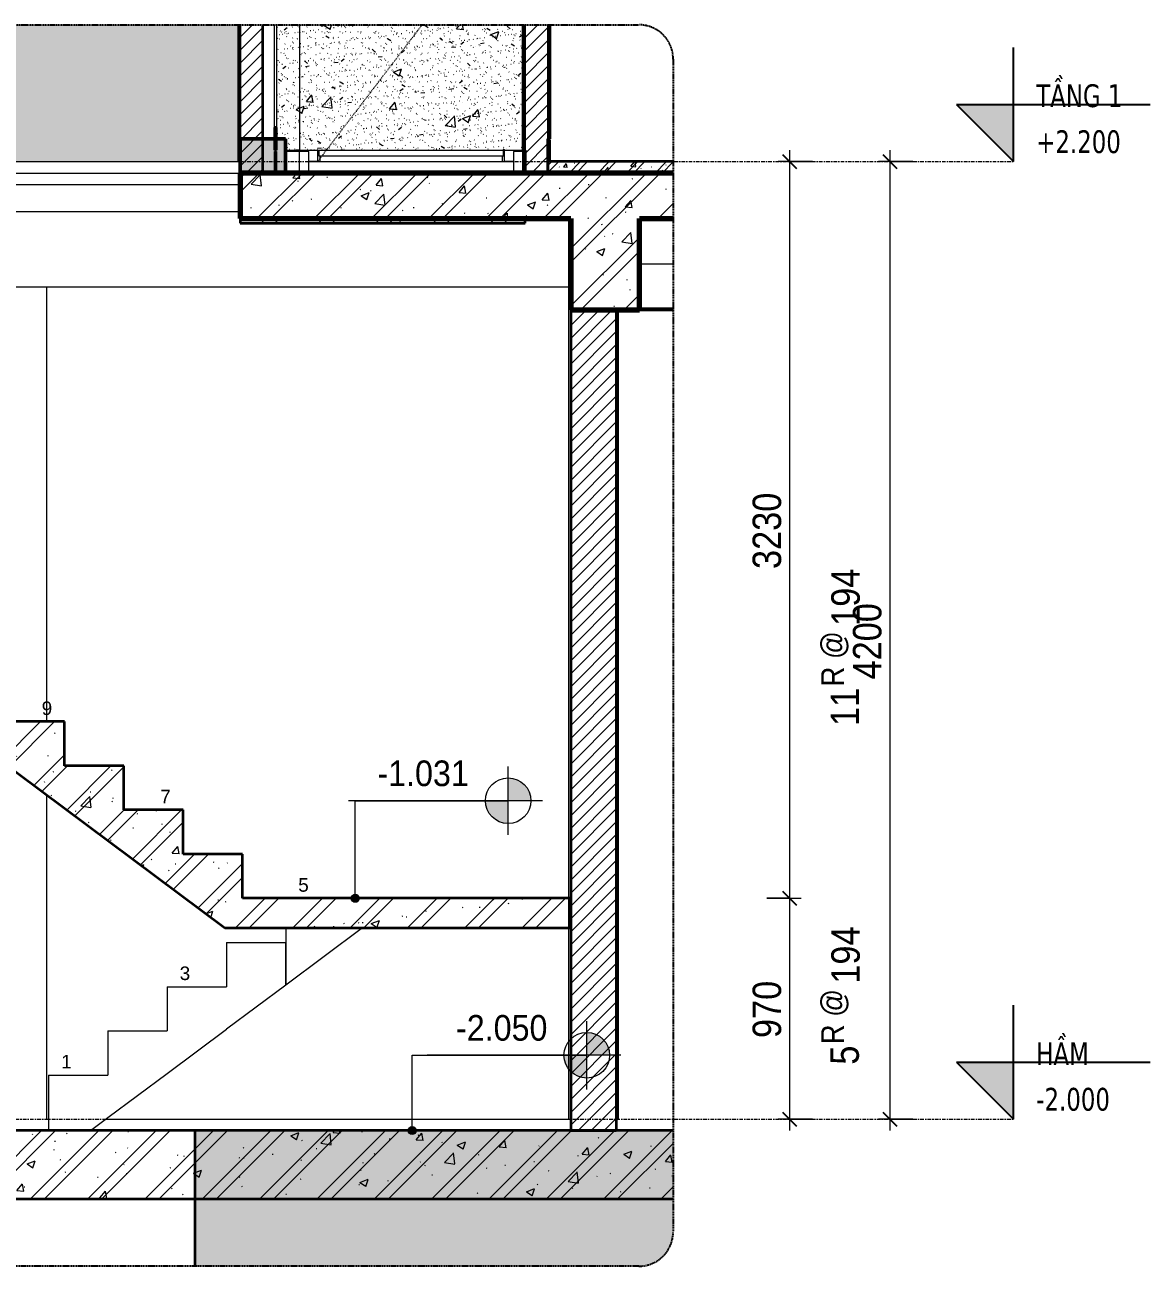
# Model space of a CAD drawing. Header units: millimetres. Extents: x 71580 to 117409, y -3700 to 46019.
# Drawn here: x 112473 to 117409, y -2645 to 2800 of the extents above; entities that cross this region are included whole.
import ezdxf

# ---------------------------------------------------------------- set-up
doc = ezdxf.new("R2010")
doc.units = ezdxf.units.MM
for name, pattern in [('Centre', [31.75, 6.35, -4.7625, 15.875, -4.7625]), ('Dash', [6, 3, -3]), ('Hidden', [7.14375, 4.7625, -2.38125])]:
    doc.linetypes.add(name, pattern=pattern)
for name, color, linetype, lineweight in [('0-4', 130, 'Continuous', 5), ('A-ANNO-DIMS', 211, 'Continuous', 9), ('A-ANNO-DIMS-50', 211, 'Continuous', 9), ('A-CLNG-1', 7, 'Continuous', 35), ('A-CLNG-PATT-1', 13, 'Continuous', 18), ('A-DETL-GENF', 92, 'Continuous', 18), ('A-DETL-GENF-2', 92, 'Hidden', 25), ('A-DETL-GENF-4', 254, 'Continuous', 18), ('A-DETL-GENF-HDLN-1', 250, 'Dash', 18), ('A-DETL-WIDE', 214, 'Continuous', 70), ('A-DOOR-1', 250, 'Continuous', 18), ('A-FLOR-1', 250, 'Continuous', 18), ('A-FLOR-FNSH-1', 7, 'Continuous', 35), ('A-FLOR-HRAL-1', 250, 'Continuous', 18), ('A-FLOR-HRAL-2', 53, 'Continuous', 25), ('A-FLOR-HRAL-3', 253, 'Continuous', 18), ('A-FLOR-LEVL', 51, 'Continuous', 9), ('A-FLOR-LEVL-1', 51, 'Continuous', 25), ('A-FLOR-LEVL-2', 51, 'Centre', 9), ('A-FLOR-PATT-1', 253, 'Continuous', 18), ('A-FLOR-PATT-3', 67, 'Continuous', 18), ('A-WALL', 113, 'Continuous', 18), ('A-WALL-2', 7, 'Continuous', 35), ('A-WALL-3', 250, 'Continuous', 18), ('A-WALL-FNSH-1', 250, 'Continuous', 18), ('A-WALL-PATT-1', 254, 'Continuous', 18), ('A-WALL-PATT-2', 111, 'Continuous', 18), ('A-WALL-PATT-3', 111, 'Continuous', 5), ('A-WALL-PATT-4', 250, 'Continuous', 18), ('A-WALL-PATT-5', 255, 'Continuous', 18), ('G-ANNO-DIMS', 111, 'Continuous', 9), ('I-WALL-1', 250, 'Continuous', 18), ('S-BEAM-1', 43, 'Continuous', 5), ('S-BEAM-2', 250, 'Continuous', 18), ('S-BEAM-3', 90, 'Continuous', 50), ('S-COLS-3', 250, 'Continuous', 18), ('S-FNDN-1', 43, 'Continuous', 5), ('S-FNDN-2', 7, 'Continuous', 35), ('S-STRS', 31, 'Continuous', 18), ('S-STRS-1', 253, 'Continuous', 18), ('S-STRS-2', 31, 'Continuous', 35), ('S-STRS-ANNO', 31, 'Continuous', 18), ('S-STRS-IDEN-1', 31, 'Continuous', 9)]:
    doc.layers.add(name, color=color, linetype=linetype, lineweight=lineweight)
doc.styles.add('Arial', font='arial.ttf', dxfattribs={"height": 59.53})
doc.styles.add('Arial_3', font='arial.ttf', dxfattribs={"width": 0.9, "height": 112.5})
doc.styles.add('Tahoma_B_1', font='tahomabd.ttf', dxfattribs={"width": 0.85, "height": 100})
doc.styles.add('UTM Avo', font='', dxfattribs={"width": 0.9, "height": 125})
doc.styles.add('UTM Avo_1', font='', dxfattribs={"width": 0.9, "height": 100})
doc.styles.add('UTM Avo_2', font='', dxfattribs={"width": 0.9, "height": 125})
doc.styles.get('UTM Avo').set_extended_font_data('UTM Avo')
doc.styles.get('UTM Avo_1').set_extended_font_data('UTM Avo')
doc.styles.get('UTM Avo_2').set_extended_font_data('UTM Avo')
doc.dimstyles.new('1_Dim_chi_tiet_2_5', dxfattribs={"dimscale": 304.8, "dimtxt": 124.912619, "dimasz": 0.19685, "dimexe": 0.164042, "dimexo": 0.0625, "dimgap": 0.016404, "dimtad": 1, "dimdec": 0, "dimrnd": 5, "dimzin": 0, "dimdsep": 46, "dimtxsty": 'UTM Avo', "dimblk1": 'OBLIQUE', "dimblk2": 'OBLIQUE', "dimsah": 1, "dimcen": 0.09, "dimdle": 0.164042, "dimazin": 0, "dimtfac": 1, "dimtdec": 4, "dimtix": 1, "dimtmove": 0, "dimatfit": 3, "dimfxl": 0.328084, "dimfxlon": 1, "dimtvp": 1, "dimtolj": 1, "dimtzin": 0, "dimarcsym": 2})
pattern_1 = [(50, (-42171.12, 15725), (364.368, -31.8783), [38.1, -419.1]), (355, (-42171.1, 15725), (-70.486, 382.113), [30.48, -335.28]), (100.451, (-42140.75, 15722.34), (293.885, 350.2334), [32.38, -356.18]), (46.184, (-42171.1, 15826.6), (542.158, -84.086), [57.15, -628.65]), (96.636, (-42125.94, 15819.6), (474.805, 494.855), [48.57, -534.27]), (351.184, (-42171.1, 15826.6), (474.81, 494.85), [45.72, -502.92]), (21, (-42120.32, 15801.2), (303.2285, -204.5305), [38.1, -419.1]), (326, (-42120.3, 15801.2), (123.604, 368.376), [30.48, -335.28]), (71.451, (-42095.05, 15784.16), (426.834, 163.843), [32.38, -356.18]), (37.5, (-42171.12, 15725), (6.1766, 169.11015), [3.353, -327.863, 3.353, -337.007, -336.55]), (37.5, (-42171.12, 15725), (6.1766, 169.11015), [-671.576, 3.353, -333.197]), (7.5, (-42171.12, 15725), (133.6389, 200.3615), [3.353, -190.703, 3.353, -320.243, -128.27]), (7.5, (-42171.12, 15725), (133.6389, 200.3615), [-517.652, 3.353, -124.917]), (327.5, (-42284.4, 15725), (271.1818, -11.4584), [3.353, -123.647, 3.353, -392.887, -525.78]), (327.5, (-42284.4, 15725), (271.1818, -11.4584), [-523.24, 3.353, -522.427]), (317.5, (-42335.2, 15725), (296.2585, 50.853), [3.353, -161.747, 3.353, -259.791, -373.38]), (317.5, (-42335.2, 15725), (296.2585, 50.853), [-428.244, 3.353, -370.027]), (45, (-42171.12, 15725), (-125.7236, 125.7236), []), (45, (-42171.12, 15915.5), (-125.7236, 125.7236), [])]
pattern_2 = [(45, (-42171.116, 15725), (-26.5165, 26.5165), [])]
pattern_3 = [(50, (-42171.12, 15725), (364.368, -31.878), [38.1, -419.1]), (355, (-42171.1, 15725), (-70.486, 382.113), [30.48, -335.28]), (100.451, (-42140.75, 15722.34), (293.885, 350.233), [32.38, -356.18]), (46.184, (-42171.1, 15826.6), (542.158, -84.086), [57.15, -628.65]), (96.636, (-42125.94, 15819.6), (474.805, 494.855), [48.57, -534.27]), (351.184, (-42171.1, 15826.6), (474.81, 494.85), [45.72, -502.92]), (21, (-42120.32, 15801.2), (303.2285, -204.5305), [38.1, -419.1]), (326, (-42120.3, 15801.2), (123.604, 368.376), [30.48, -335.28]), (71.451, (-42095.05, 15784.16), (426.834, 163.843), [32.38, -356.18]), (37.5, (-42171.12, 15725), (6.1766, 169.1102), [16.764, -314.452, 16.764, -323.596, -336.55]), (37.5, (-42171.12, 15725), (6.1766, 169.1102), [-671.576, 16.764, -319.786]), (7.5, (-42171.12, 15725), (133.6389, 200.3615), [16.764, -177.292, 16.764, -306.832, -128.27]), (7.5, (-42171.12, 15725), (133.6389, 200.3615), [-517.652, 16.764, -111.506]), (327.5, (-42284.4, 15725), (271.1818, -11.4584), [16.764, -110.236, 16.764, -379.476, -525.78]), (327.5, (-42284.4, 15725), (271.1818, -11.4584), [-523.24, 16.764, -509.016]), (317.5, (-42335.2, 15725), (296.2585, 50.853), [16.764, -148.336, 16.764, -246.38, -373.38]), (317.5, (-42335.2, 15725), (296.2585, 50.853), [-428.244, 16.764, -356.616])]
pattern_4 = [(37.5, (-42171.116, 15725), (-1.60031, 48.94136), [1.676, -36.932, 1.676, -41.504, -41.275]), (37.5, (-42171.116, 15725), (-1.60031, 48.94136), [-81.788, 1.676, -39.599]), (7.5, (-42171.116, 15725), (44.9521, 71.68268), [1.676, -19.152, 1.676, -33.122, -13.335]), (7.5, (-42171.116, 15725), (44.9521, 71.68268), [-55.626, 1.676, -11.659]), (327.5, (-42202.36, 15725), (79.09879, 0.14376), [1.676, -11.024, 1.676, -44.044, -59.69]), (327.5, (-42202.36, 15725), (79.09879, 0.14376), [-58.42, 1.676, -58.014]), (317.5, (-42202.36, 15725), (76.3552, 22.29306), [1.676, -4.674, 1.676, -28.296, -34.29]), (317.5, (-42202.36, 15725), (76.3552, 22.29306), [-36.322, 1.676, -32.614])]
pattern_5 = [(45, (112933.282, 15725), (-28.28427, 28.28427), [])]
pattern_6 = [(50, (112933.28, 15725), (364.368, -31.8783), [38.1, -419.1]), (355, (112933.3, 15725), (-70.486, 382.113), [30.48, -335.28]), (100.451, (112963.65, 15722.34), (293.885, 350.2334), [32.38, -356.18]), (46.184, (112933.3, 15826.6), (542.158, -84.086), [57.15, -628.65]), (96.636, (112978.46, 15819.6), (474.805, 494.855), [48.57, -534.27]), (351.184, (112933.3, 15826.6), (474.81, 494.85), [45.72, -502.92]), (21, (112984.08, 15801.2), (303.2285, -204.5305), [38.1, -419.1]), (326, (112984.1, 15801.2), (123.604, 368.376), [30.48, -335.28]), (71.451, (113009.35, 15784.16), (426.834, 163.843), [32.38, -356.18]), (37.5, (112933.28, 15725), (6.1766, 169.1102), [3.353, -327.863, 3.353, -337.007, -336.55]), (37.5, (112933.28, 15725), (6.1766, 169.1102), [-671.576, 3.353, -333.197]), (7.5, (112933.28, 15725), (133.6389, 200.3615), [3.353, -190.703, 3.353, -320.243, -128.27]), (7.5, (112933.28, 15725), (133.6389, 200.3615), [-517.652, 3.353, -124.917]), (327.5, (112820, 15725), (271.1818, -11.4584), [3.353, -123.647, 3.353, -392.887, -525.78]), (327.5, (112820, 15725), (271.1818, -11.4584), [-523.24, 3.353, -522.427]), (317.5, (112769.2, 15725), (296.2585, 50.853), [3.353, -161.747, 3.353, -259.791, -373.38]), (317.5, (112769.2, 15725), (296.2585, 50.853), [-428.244, 3.353, -370.027]), (45, (112933.28, 15725), (-125.7236, 125.7236), []), (45, (112933.28, 15915.5), (-125.7236, 125.7236), [])]

# ---------------------------------------------------------------- blocks, each defined once
blk = doc.blocks.new('NCV_TKTC_KET CAU_rvt-6-TKCS_THANG BỘ TB7 - MẶT CẮT')
at = {"layer": 'A-FLOR-PATT-1'}
h = blk.add_hatch(dxfattribs=at)
h.set_pattern_fill('FP_10', color=256, style=0, pattern_type=2)
h.set_pattern_definition(pattern_1)
h.paths.add_polyline_path([(-40552, 1930), (-40436.9, 1930), (-40436.9, 1950), (-41687.4, 1950), (-41687.4, 1930)])
h = blk.add_hatch(dxfattribs=at)
h.set_pattern_fill('FP_10', color=256, style=0, pattern_type=2)
h.set_pattern_definition(pattern_1)
h.paths.add_polyline_path([(-40552, 1930), (-40436.9, 1930), (-40436.9, 1950), (-41687.4, 1950), (-41687.4, 1930)])
h = blk.add_hatch(dxfattribs=at)
h.set_pattern_fill('FP_10', color=256, style=0, pattern_type=2)
h.set_pattern_definition(pattern_1)
h.paths.add_polyline_path([(-44538.6, -2350), (-39787.4, -2350), (-39787.4, -2050), (-44538.6, -2050)])
h = blk.add_hatch(dxfattribs=at)
h.set_pattern_fill('FP_10', color=256, style=0, pattern_type=2)
h.set_pattern_definition(pattern_1)
h.paths.add_polyline_path([(-44538.6, -2350), (-39787.4, -2350), (-39787.4, -2050), (-44538.6, -2050)])
at = {"layer": 'S-BEAM-1'}
blk.add_hatch(color=256, dxfattribs=at).paths.add_polyline_path([(-41487.4, 2150), (-41487.4, 2300), (-41687.4, 2300), (-41687.4, 2150)])
at = {"layer": 'S-FNDN-1'}
for points in [[(-43253.9, -2644.7), (-43253.9, -2050), (-44694.1, -2050), (-44694.1, -2494.7), (-44689, -2533.5), (-44674, -2569.7), (-44650.1, -2600.8), (-44619.1, -2624.6), (-44582.9, -2639.6), (-44544.1, -2644.7), (-43355.2, -2644.7)], [(-39937.4, -2644.7), (-39898.5, -2639.6), (-39862.4, -2624.6), (-39831.3, -2600.8), (-39807.5, -2569.7), (-39792.5, -2533.5), (-39787.4, -2494.7), (-39787.4, -2050), (-41886.1, -2050), (-41886.1, -2644.7), (-41610.8, -2644.7)]]:
    blk.add_hatch(color=256, dxfattribs=at).paths.add_polyline_path(points)
at = {"layer": 'A-FLOR-1'}
for p, q in [((-44536.9, 2150), (-41687.4, 2150)), ((-41687.4, 1980), (-44536.9, 1980))]:
    blk.add_line(p, q, dxfattribs=at)
at = {"layer": 'A-FLOR-FNSH-1'}
for p, q in [((-41687.4, 1950), (-41687.4, 1930)), ((-41687.4, 1930), (-40436.9, 1930)), ((-40436.9, 1930), (-40436.9, 1950)), ((-44536.9, -2050), (-44538.6, -2050)), ((-44538.6, -2050), (-44538.6, -2350)), ((-39787.4, -2050), (-44236.9, -2050)), ((-44538.6, -2350), (-39787.4, -2350))]:
    blk.add_line(p, q, dxfattribs=at)
at = {"layer": 'S-BEAM-2'}
for p, q in [((-44536.9, 2150), (-44236.9, 2150)), ((-44236.9, 2150), (-41687.4, 2150)), ((-39787.4, 1750), (-39935.6, 1750)), ((-44236.9, 1650), (-44236.9, 1550)), ((-41687.4, 1650), (-44236.9, 1650)), ((-40246.9, 1650), (-41687.4, 1650)), ((-44236.9, 1550), (-44536.9, 1550))]:
    blk.add_line(p, q, dxfattribs=at)
at = {"layer": 'S-BEAM-3'}
for p, q in [((-41487.4, 2300), (-41687.4, 2300)), ((-41687.4, 2300), (-41687.4, 2150)), ((-41487.4, 2150), (-41487.4, 2300))]:
    blk.add_line(p, q, dxfattribs=at)
at = {"layer": 'S-COLS-3'}
for q in [(-44536.9, 2150), (-44336.9, 1100)]:
    blk.add_line((-44336.9, 2150), q, dxfattribs=at)
at = {"layer": 'S-FNDN-2'}
for p, q in [((-44536.9, -2050), (-44694.1, -2050)), ((-43253.9, -2050), (-44236.9, -2050)), ((-43253.9, -2644.7), (-43253.9, -2050)), ((-39787.4, -2050), (-41886.1, -2050)), ((-41886.1, -2050), (-41886.1, -2644.7))]:
    blk.add_line(p, q, dxfattribs=at)
blk = doc.blocks.new('Railing - Railing-969000-TKCS_THANG BỘ TB7 - MẶT CẮT')
at = {"layer": 'A-FLOR-HRAL-2'}
for p, q in [((-40336.9, 2295), (-40336.9, 2200)), ((-40326.9, 2295), (-40336.9, 2295)), ((-40326.9, 2200), (-40326.9, 2295)), ((-40336.9, 2200), (-40326.9, 2200))]:
    blk.add_line(p, q, dxfattribs=at)
blk = doc.blocks.new('Railing - Railing-969001-TKCS_THANG BỘ TB7 - MẶT CẮT')
at = {"layer": 'A-FLOR-HRAL-2'}
for p, q in [((-41536.9, 2245), (-41536.9, 2150)), ((-41526.9, 2245), (-41536.9, 2245)), ((-41526.9, 2150), (-41526.9, 2245)), ((-40436.9, 2245), (-40446.9, 2245)), ((-40446.9, 2245), (-40446.9, 2150)), ((-40436.9, 2150), (-40436.9, 2245))]:
    blk.add_line(p, q, dxfattribs=at)
at = {"layer": 'A-FLOR-HRAL-3'}
for p, q in [((-41426.9, 2245), (-41487.4, 2245)), ((-41426.9, 2150), (-41426.9, 2245)), ((-41386.9, 2245), (-41426.9, 2245)), ((-41386.9, 2245), (-41386.9, 2150)), ((-40486.9, 2150), (-40486.9, 2245)), ((-40446.9, 2245), (-40486.9, 2245))]:
    blk.add_line(p, q, dxfattribs=at)
blk = doc.blocks.new('DOOR_CW_01 CANH MO-PANEL KINH - DIG_01-900x2200-CỬA NHÔM KÍNH-400868-TKCS_THANG BỘ TB7 - MẶT CẮT')
at = {"layer": 'A-DETL-GENF-HDLN-1'}
blk.add_line((-41346.9, 2200), (-40888.6, 2800), dxfattribs=at)
at = {"layer": 'A-DOOR-1'}
for p, q in [((-41386.9, 2245), (-41386.9, 2250)), ((-41346.9, 2250), (-41346.9, 2200)), ((-41341.9, 2250), (-41341.9, 2226)), ((-40531.9, 2226), (-40531.9, 2250)), ((-40526.9, 2200), (-40526.9, 2250)), ((-40486.9, 2250), (-40486.9, 2245)), ((-41346.9, 2200), (-41386.9, 2200)), ((-41341.9, 2226), (-40531.9, 2226)), ((-41336.9, 2226), (-41336.9, 2200)), ((-40536.9, 2226), (-40536.9, 2200)), ((-40486.9, 2200), (-40526.9, 2200))]:
    blk.add_line(p, q, dxfattribs=at)
blk = doc.blocks.new('NCV_TKTC_TANG 1_rvt-5-TKCS_THANG BỘ TB7 - MẶT CẮT')
at = {"layer": 'A-FLOR-PATT-3'}
h = blk.add_hatch(dxfattribs=at)
h.set_pattern_fill('FP_14', color=256, style=0, pattern_type=2)
h.set_pattern_definition([(50, (-42171.12, 15725), (182.1847, -15.9391), [19.05, -209.55]), (355, (-42171.12, 15725), (-35.2424, 191.0566), [15.24, -167.64]), (100.451, (-42155.93, 15723.67), (146.9425, 175.1167), [16.19, -178.09]), (46.184, (-42171.12, 15775.8), (271.079, -42.0433), [28.575, -314.325]), (96.636, (-42148.53, 15772.3), (237.4025, 247.427), [24.285, -267.135]), (351.184, (-42171.12, 15775.8), (237.4046, 247.425), [22.86, -251.46]), (21, (-42145.72, 15763.1), (151.6149, -102.2655), [19.05, -209.55]), (326, (-42145.72, 15763.1), (61.8024, 184.1877), [15.24, -167.64]), (71.451, (-42133.08, 15754.58), (213.417, 81.9214), [16.19, -178.09]), (37.5, (-42171.116, 15725), (3.08832, 84.55508), [1.676, -163.932, 1.676, -168.504, -168.275]), (37.5, (-42171.116, 15725), (3.08832, 84.55508), [-335.788, 1.676, -166.599]), (7.5, (-42171.12, 15725), (66.81944, 100.18075), [1.676, -95.352, 1.676, -160.122, -64.135]), (7.5, (-42171.12, 15725), (66.81944, 100.18075), [-258.826, 1.676, -62.459]), (327.5, (-42227.76, 15725), (135.5905, -5.7289), [1.676, -61.824, 1.676, -196.444, -262.89]), (327.5, (-42227.76, 15725), (135.5905, -5.7289), [-261.62, 1.676, -261.214]), (317.5, (-42253.16, 15725), (148.1289, 25.4268), [1.676, -80.874, 1.676, -129.896, -186.69]), (317.5, (-42253.16, 15725), (148.1289, 25.4268), [-214.122, 1.676, -185.014]), (45, (-42171.12, 15725), (-62.8618, 62.8618), []), (45, (-42171.12, 15820.25), (-62.8618, 62.8618), [])])
h.paths.add_polyline_path([(-40158, 2150), (-39787.4, 2150), (-39787.4, 2200), (-40336.9, 2200), (-40336.9, 2150), (-40235.6, 2150)])
at = {"layer": 'A-WALL-PATT-1'}
h = blk.add_hatch(dxfattribs=at)
h.set_pattern_fill('FP_12', color=256, style=0, pattern_type=2)
h.set_pattern_definition(pattern_3)
h.paths.add_polyline_path([(-41436.9, 2250), (-41436.9, 2800), (-41526.9, 2800), (-41526.9, 2300), (-41487.4, 2300), (-41487.4, 2250)])
h = blk.add_hatch(dxfattribs=at)
h.set_pattern_fill('FP_12', color=256, style=0, pattern_type=2)
h.set_pattern_definition(pattern_3)
h.paths.add_polyline_path([(-41436.9, 2250), (-41426.9, 2250), (-41426.9, 2800), (-41436.9, 2800), (-41436.9, 2375.6)])
h = blk.add_hatch(dxfattribs=at)
h.set_pattern_fill('FP_12', color=256, style=0, pattern_type=2)
h.set_pattern_definition(pattern_3)
h.paths.add_polyline_path([(-40552, 2250), (-40446.9, 2250), (-40446.9, 2800), (-41426.9, 2800), (-41426.9, 2250)])
h = blk.add_hatch(dxfattribs=at)
h.set_pattern_fill('FP_9', color=256, style=0, pattern_type=2)
h.set_pattern_definition([(45, (-42171.116, 15725), (-28.28427, 28.28427), [])])
h.paths.add_polyline_path([(-40436.9, 2150), (-40336.9, 2150), (-40336.9, 2800), (-40436.9, 2800), (-40436.9, 2250)])
at = {"layer": 'A-WALL-PATT-4'}
h = blk.add_hatch(dxfattribs=at)
h.set_pattern_fill('FP_11', color=256, style=0, pattern_type=2)
h.set_pattern_definition(pattern_2)
h.paths.add_polyline_path([(-40436.9, 2250), (-40436.9, 2800), (-40446.9, 2800), (-40446.9, 2250)])
h = blk.add_hatch(dxfattribs=at)
h.set_pattern_fill('FP_11', color=256, style=0, pattern_type=2)
h.set_pattern_definition(pattern_2)
h.paths.add_polyline_path([(-40326.9, 2300), (-40326.9, 2800), (-40336.9, 2800), (-40336.9, 2300)])
h = blk.add_hatch(dxfattribs=at)
h.set_pattern_fill('FP_11', color=256, style=0, pattern_type=2)
h.set_pattern_definition(pattern_2)
h.paths.add_polyline_path([(-41526.9, 2250), (-41526.9, 2350), (-41536.9, 2350), (-41536.9, 2250)])
at = {"layer": 'A-WALL-PATT-5'}
h = blk.add_hatch(dxfattribs=at)
h.set_pattern_fill('FP_13', color=256, style=0, pattern_type=2)
h.set_pattern_definition(pattern_4)
h.paths.add_polyline_path([(-41436.9, 2250), (-41436.9, 2800), (-41526.9, 2800), (-41526.9, 2300), (-41487.4, 2300), (-41487.4, 2250)])
h = blk.add_hatch(dxfattribs=at)
h.set_pattern_fill('FP_13', color=256, style=0, pattern_type=2)
h.set_pattern_definition(pattern_4)
h.paths.add_polyline_path([(-41436.9, 2250), (-41426.9, 2250), (-41426.9, 2800), (-41436.9, 2800), (-41436.9, 2375.6)])
h = blk.add_hatch(dxfattribs=at)
h.set_pattern_fill('FP_13', color=256, style=0, pattern_type=2)
h.set_pattern_definition(pattern_4)
h.paths.add_polyline_path([(-40552, 2250), (-40446.9, 2250), (-40446.9, 2800), (-41426.9, 2800), (-41426.9, 2250)])
at = {"layer": 'A-FLOR-1'}
blk.add_line((-41386.9, 2200), (-40486.9, 2200), dxfattribs=at)
at = {"layer": 'A-FLOR-FNSH-1'}
for p, q in [((-39787.4, 2200), (-40336.9, 2200)), ((-40336.9, 2200), (-40336.9, 2150))]:
    blk.add_line(p, q, dxfattribs=at)
at = {"layer": 'A-WALL-2'}
for p, q in [((-40446.9, 2800), (-40446.9, 2250)), ((-40326.9, 2300), (-40326.9, 2800)), ((-41526.9, 2350), (-41536.9, 2350)), ((-41536.9, 2350), (-41536.9, 2250)), ((-41526.9, 2250), (-41526.9, 2350)), ((-40336.9, 2300), (-40326.9, 2300)), ((-40336.9, 2150), (-40336.9, 2300)), ((-41536.9, 2250), (-41526.9, 2250)), ((-40446.9, 2250), (-40436.9, 2250)), ((-40436.9, 2250), (-40436.9, 2150))]:
    blk.add_line(p, q, dxfattribs=at)
at = {"layer": 'A-WALL-3'}
for p, q in [((-40436.9, 2250), (-40436.9, 2800)), ((-40436.9, 2800), (-40436.9, 2250)), ((-40336.9, 2800), (-40336.9, 2300)), ((-40336.9, 2300), (-40336.9, 2800)), ((-44336.6, 2200), (-44336.6, 2100)), ((-44336.6, 2100), (-41687.4, 2100))]:
    blk.add_line(p, q, dxfattribs=at)
at = {"layer": 'I-WALL-1'}
for p, q in [((-41526.9, 2800), (-41526.9, 2350)), ((-41426.9, 2800), (-41426.9, 2250)), ((-41487.4, 2250), (-41436.9, 2250)), ((-41426.9, 2250), (-41436.9, 2250)), ((-41426.9, 2250), (-40446.9, 2250))]:
    blk.add_line(p, q, dxfattribs=at)
at = {"layer": 'S-COLS-3'}
for p, q in [((-41536.9, 2350), (-41536.9, 2800)), ((-41436.9, 2245), (-41436.9, 2250))]:
    blk.add_line(p, q, dxfattribs=at)
at = {"layer": 'A-DOOR-1'}
blk.add_blockref('DOOR_CW_01 CANH MO-PANEL KINH - DIG_01-900x2200-CỬA NHÔM KÍNH-400868-TKCS_THANG BỘ TB7 - MẶT CẮT', (0, 0), dxfattribs=at)
at = {"layer": 'A-FLOR-HRAL-1'}
for name in ['Railing - Railing-969000-TKCS_THANG BỘ TB7 - MẶT CẮT', 'Railing - Railing-969001-TKCS_THANG BỘ TB7 - MẶT CẮT']:
    blk.add_blockref(name, (0, 0), dxfattribs=at)
blk = doc.blocks.new('BORDER VIEW - BORDER VIEW-1929820-TKCS_THANG BỘ TB7 - MẶT CẮT')
at = {"layer": 'A-DETL-GENF-2'}
for p, q in [((-44544.1, 2800), (-39937.4, 2800)), ((-44694.1, -2494.7), (-44694.1, 2650)), ((-39787.4, 2650), (-39787.4, -2494.7)), ((-39937.4, -2644.7), (-44544.1, -2644.7))]:
    blk.add_line(p, q, dxfattribs=at)
for centre, start, end in [((-44544.1, 2650), 90, 180), ((-39937.4, 2650), 0, 90), ((-44544.1, -2494.7), 180, 270), ((-39937.4, -2494.7), 270, 0)]:
    blk.add_arc(centre, 150, start, end, dxfattribs=at)
blk = doc.blocks.new('Level - CAO ĐỘ LEVEL-350587-TKCS_THANG BỘ TB7 - MẶT CẮT')
at = {"layer": 'A-FLOR-LEVL'}
blk.add_hatch(color=256, dxfattribs=at).paths.add_polyline_path([(-38294.9, 2450), (-38294.9, 2200), (-38544.9, 2450)])
at = {"layer": 'A-FLOR-LEVL-1'}
for p, q in [((-38294.9, 2200), (-38294.9, 2700)), ((-38544.9, 2450), (-38294.9, 2200)), ((-38544.9, 2450), (-37694.9, 2450))]:
    blk.add_line(p, q, dxfattribs=at)
blk = doc.blocks.new('DIMBLOCK42-TKCS_THANG BỘ TB7 - MẶT CẮT')
at = {"layer": 'A-ANNO-DIMS-50'}
for p, q in [((115827.9, 2250), (115827.9, -1031.3)), ((115927.9, 2200), (115777.9, 2200)), ((115827.9, 2200), (115927.9, 2200)), ((115727.9, -1031.3), (115877.9, -1031.3)), ((115827.9, -1031.3), (115727.9, -1031.3))]:
    blk.add_line(p, q, dxfattribs=at)
at = {"layer": 'A-ANNO-DIMS-50', "lineweight": 25}
for p, q in [((115827.9, 2200), (115797.9, 2230)), ((115827.9, 2200), (115857.9, 2170)), ((115827.9, -1031.3), (115797.9, -1001.3)), ((115827.9, -1031.3), (115857.9, -1061.3))]:
    blk.add_line(p, q, dxfattribs=at)
at = {"layer": 'A-ANNO-DIMS-50', "color": 0, "insert": (115665.5, 413.2), "char_height": 125, "width": 410.824, "attachment_point": 1, "rotation": 90, "line_spacing_factor": 1.110334, "style": 'UTM Avo'}
blk.add_mtext('3230', dxfattribs=at)
blk = doc.blocks.new('_Oblique')
at = {"color": 0, "linetype": 'ByBlock', "lineweight": -2}
blk.add_line((-0.5, -0.5), (0.5, 0.5), dxfattribs=at)
blk = doc.blocks.new('DIMBLOCK43-TKCS_THANG BỘ TB7 - MẶT CẮT')
at = {"layer": 'A-ANNO-DIMS-50'}
for p, q in [((115727.9, -1031.3), (115877.9, -1031.3)), ((115827.9, -1031.3), (115727.9, -1031.3)), ((115827.9, -1031.3), (115827.9, -2050)), ((115927.9, -2000), (115777.9, -2000)), ((115827.9, -2000), (115927.9, -2000))]:
    blk.add_line(p, q, dxfattribs=at)
at = {"layer": 'A-ANNO-DIMS-50', "lineweight": 25}
for p, q in [((115827.9, -1031.3), (115797.9, -1001.3)), ((115827.9, -1031.3), (115857.9, -1061.3)), ((115827.9, -2000), (115797.9, -1970)), ((115827.9, -2000), (115857.9, -2030))]:
    blk.add_line(p, q, dxfattribs=at)
at = {"layer": 'A-ANNO-DIMS-50', "color": 0, "insert": (115665.5, -1644), "char_height": 125, "width": 308.118, "attachment_point": 1, "rotation": 90, "line_spacing_factor": 1.110334, "style": 'UTM Avo'}
blk.add_mtext('970', dxfattribs=at)
blk = doc.blocks.new('DIMBLOCK44-TKCS_THANG BỘ TB7 - MẶT CẮT')
at = {"layer": 'A-ANNO-DIMS-50'}
for p, q in [((116267.9, 2250), (116267.9, -2050)), ((116367.9, 2200), (116217.9, 2200)), ((116267.9, 2200), (116367.9, 2200)), ((116367.9, -2000), (116217.9, -2000)), ((116267.9, -2000), (116367.9, -2000))]:
    blk.add_line(p, q, dxfattribs=at)
at = {"layer": 'A-ANNO-DIMS-50', "lineweight": 25}
for p, q in [((116267.9, 2200), (116237.9, 2230)), ((116267.9, 2200), (116297.9, 2170)), ((116267.9, -2000), (116237.9, -1970)), ((116267.9, -2000), (116297.9, -2030))]:
    blk.add_line(p, q, dxfattribs=at)
at = {"layer": 'A-ANNO-DIMS-50', "color": 0, "insert": (116105.5, -71.2), "char_height": 125, "width": 410.824, "attachment_point": 1, "rotation": 90, "line_spacing_factor": 1.110334, "style": 'UTM Avo'}
blk.add_mtext('4200', dxfattribs=at)
blk = doc.blocks.new('M_Stair Run Tag - Standard-143073-TKCS_THANG BỘ TB7 - MẶT CẮT')
at = {"layer": 'S-STRS-IDEN-1', "insert": (-39137.9, -1550), "char_height": 100, "width": 470.25, "attachment_point": 2, "rotation": 90, "line_spacing_factor": 1.107334, "style": 'UTM Avo_1'}
blk.add_mtext('\\pt571.5,1143,1714.5,2286,2857.5,3429,4000.5,4572,5143.5,5715,6286.5,6858,7429.5,8001,8572.5,9144,9715.5,10287,10858.5,11430,12001.5,12573,13144.5,13716,14287.5,14859,15430.5,16002,16573.5,17145,17716.5,18288;R @', dxfattribs=at)
blk = doc.blocks.new('Spot Elevations - M_Spot Elevation - Target Filled-350595-TKCS_THANG BỘ TB7 - MẶT CẮT')
at = {"layer": 'G-ANNO-DIMS'}
h = blk.add_hatch(color=256, dxfattribs=at)
edge = h.paths.add_edge_path()
edge.add_line((-40511.2, -603.1), (-40411.2, -603.1))
edge.add_arc((-40511.2, -603.1), 100, 0, 90)
edge.add_line((-40511.2, -503.1), (-40511.2, -603.1))
h = blk.add_hatch(color=256, dxfattribs=at)
edge = h.paths.add_edge_path()
edge.add_line((-40511.2, -603.1), (-40611.2, -603.1))
edge.add_arc((-40511.2, -603.1), 100, 180, 270)
edge.add_line((-40511.2, -703.1), (-40511.2, -603.1))
for p, q in [((-40511.2, -753.1), (-40511.2, -453.1)), ((-40361.2, -603.1), (-41211.2, -603.1))]:
    blk.add_line(p, q, dxfattribs=at)
blk.add_circle((-40511.2, -603.1), 100, dxfattribs=at)

msp = doc.modelspace()

# ---------------------------------------------------------------- hatches: boundary and pattern name
at = {"layer": 'A-CLNG-PATT-1'}
h = msp.add_hatch(dxfattribs=at)
h.set_pattern_fill('FP_15', color=256, style=0, pattern_type=2)
h.set_pattern_definition([(0, (112933.28, 15725), (406.4, 101.6), [16.764, -288.036, 16.764, -288.036, -1625.6]), (0, (112933.28, 15725), (406.4, 101.6), [-609.6, 16.764, -592.836, 16.764, -288.036, -711.2]), (0, (112933.28, 15725), (406.4, 101.6), [-1524, 16.764, -186.436, 16.764, -491.236]), (120, (113085.68, 15775.8), (-291.1882, 301.1527), [16.764, -288.036, 16.764, -288.036, -1625.6]), (120, (113085.68, 15775.8), (-291.1882, 301.1527), [-609.6, 16.764, -592.836, 16.764, -288.036, -711.2]), (120, (113085.68, 15775.8), (-291.1882, 301.1527), [-1524, 16.764, -186.436, 16.764, -491.236]), (240, (113136.48, 15979), (-115.2118, -402.7527), [16.764, -288.036, 16.764, -288.036, -1625.6]), (240, (113136.48, 15979), (-115.2118, -402.7527), [-609.6, 16.764, -592.836, 16.764, -288.036, -711.2]), (240, (113136.48, 15979), (-115.2118, -402.7527), [-1524, 16.764, -186.436, 16.764, -491.236])])
h.paths.add_polyline_path([(115317, 1550), (115317, 1555), (115168.8, 1555), (115168.8, 1550)])
at = {"layer": 'A-DETL-GENF-4'}
h = msp.add_hatch(dxfattribs=at)
h.set_pattern_fill('FP_10', color=256, style=0, pattern_type=2)
h.set_pattern_definition(pattern_6)
h.paths.add_polyline_path([(115168.8, 1550), (115168.8, 1950), (115317, 1950), (115317, 2150), (113417, 2150), (113417, 1950), (114868.8, 1950), (114868.8, 1550)])
at = {"layer": 'A-WALL-PATT-2'}
h = msp.add_hatch(dxfattribs=at)
h.set_pattern_fill('FP_9', color=256, style=0, pattern_type=2)
h.set_pattern_definition(pattern_5)
h.paths.add_polyline_path([(113417, 2150), (113517, 2150), (113517, 2800), (113417, 2800), (113417, 2200)])
h = msp.add_hatch(dxfattribs=at)
h.set_pattern_fill('FP_9', color=256, style=0, pattern_type=2)
h.set_pattern_definition(pattern_5)
h.paths.add_polyline_path([(114867.5, -2050), (115067.5, -2050), (115067.5, 1550), (114868.8, 1550), (114868.8, 1950), (114867.5, 1949.5), (114867.5, 255.3)])
at = {"layer": 'A-WALL-PATT-3'}
msp.add_hatch(color=256, dxfattribs=at).paths.add_polyline_path([(113407, 2200), (113407, 2800), (110557.5, 2799.6), (110557.5, 2200), (112976.1, 2200)])
at = {"layer": 'G-ANNO-DIMS'}
h = msp.add_hatch(color=256, dxfattribs=at)
edge = h.paths.add_edge_path()
edge.add_arc((113922.3, -1031.3), 17.5, 0, 360)
h = msp.add_hatch(color=256, dxfattribs=at)
edge = h.paths.add_edge_path()
edge.add_arc((114172.1, -2050), 17.5, 0, 360)
at = {"layer": 'S-STRS-1'}
h = msp.add_hatch(dxfattribs=at)
h.set_pattern_fill('FP_10', color=256, style=0, pattern_type=2)
h.set_pattern_definition(pattern_6)
h.paths.add_polyline_path([(113350.9, -1161.3), (113427.5, -1161.3), (113427.5, -837.5), (113167.5, -837.5), (113167.5, -643.8), (112907.5, -643.8), (112907.5, -450), (112647.5, -450), (112647.5, -256.3), (112387.5, -256.3), (112387.5, -62.5), (112127.5, -62.5), (112127.5, 131.2), (111867.5, 131.2), (111867.5, 325), (111607.5, 325), (111607.5, 518.7), (111347.5, 518.7), (111347.5, 712.5), (111087.5, 712.5), (111087.5, 906.2), (110827.5, 906.2), (110827.5, 1100), (110567.5, 1100), (110567.5, 912.9), (112976.1, -882)])
h = msp.add_hatch(dxfattribs=at)
h.set_pattern_fill('FP_10', color=256, style=0, pattern_type=2)
h.set_pattern_definition(pattern_6)
h.paths.add_polyline_path([(113350.9, -1161.3), (113427.5, -1161.3), (113427.5, -837.5), (113167.5, -837.5), (113167.5, -643.8), (112907.5, -643.8), (112907.5, -450), (112647.5, -450), (112647.5, -256.3), (112387.5, -256.3), (112387.5, -62.5), (112127.5, -62.5), (112127.5, 131.2), (111867.5, 131.2), (111867.5, 325), (111607.5, 325), (111607.5, 518.7), (111347.5, 518.7), (111347.5, 712.5), (111087.5, 712.5), (111087.5, 906.2), (110827.5, 906.2), (110827.5, 1100), (110567.5, 1100), (110567.5, 912.9), (112976.1, -882)])
h = msp.add_hatch(dxfattribs=at)
h.set_pattern_fill('FP_10', color=256, style=0, pattern_type=2)
h.set_pattern_definition(pattern_6)
h.paths.add_polyline_path([(113427.5, -1161.3), (114867.5, -1161.3), (114867.5, -1031.3), (113427.5, -1031.3)])
h = msp.add_hatch(dxfattribs=at)
h.set_pattern_fill('FP_10', color=256, style=0, pattern_type=2)
h.set_pattern_definition(pattern_6)
h.paths.add_polyline_path([(113427.5, -1161.3), (114867.5, -1161.3), (114867.5, -1031.3), (113427.5, -1031.3)])

# ---------------------------------------------------------------- linework, layer by layer
at = {"layer": 'A-CLNG-1'}
for p, q in [((115317, 1555), (115168.8, 1555)), ((115168.8, 1550), (115317, 1550))]:
    msp.add_line(p, q, dxfattribs=at)
at = {"layer": 'A-DETL-WIDE'}
for p, q in [((115317, 2150), (113417, 2150)), ((113417, 2150), (113417, 1950)), ((113417, 1950), (114868.8, 1950)), ((114868.8, 1950), (114868.8, 1550)), ((115168.8, 1550), (115168.8, 1950)), ((115168.8, 1950), (115317, 1950)), ((114868.8, 1550), (115168.8, 1550))]:
    msp.add_line(p, q, dxfattribs=at)
at = {"layer": 'A-FLOR-LEVL-2'}
for p, q in [((109627.2, 2200), (116809.5, 2200)), ((109627.2, -2000), (116809.5, -2000))]:
    msp.add_line(p, q, dxfattribs=at)
at = {"layer": 'A-WALL'}
for p, q in [((110557.5, 2200), (113407, 2200)), ((112567.5, 1650), (112567.5, -256.3)), ((112567.5, -577.5), (112567.5, -2000)), ((112567.5, -2000), (112577.5, -2000)), ((112828.5, -2000), (114857.5, -2000))]:
    msp.add_line(p, q, dxfattribs=at)
at = {"layer": 'A-WALL-2'}
for p, q in [((113417, 2150), (113417, 2800)), ((113517, 2150), (113517, 2800)), ((114867.5, 1950), (114867.5, -2050)), ((115067.5, 1550), (115067.5, -2050)), ((114867.5, -2050), (115067.5, -2050))]:
    msp.add_line(p, q, dxfattribs=at)
at = {"layer": 'A-WALL-FNSH-1'}
for p, q in [((113407, 2800), (113407, 2200)), ((113407, 2200), (113417, 2200)), ((114857.5, 1950), (114857.5, -2000)), ((115077.5, -2000), (115077.5, 1550)), ((114857.5, -2000), (114867.5, -2000)), ((115067.5, -2000), (115077.5, -2000))]:
    msp.add_line(p, q, dxfattribs=at)
at = {"layer": 'G-ANNO-DIMS'}
for p, q in [((113922.3, -603.1), (114593.2, -603.1)), ((113922.3, -1031.3), (113922.3, -603.1)), ((114172.1, -1719.5), (114938.1, -1719.5)), ((114172.1, -2050), (114172.1, -1719.5))]:
    msp.add_line(p, q, dxfattribs=at)
for centre in [(113922.3, -1031.3), (114172.1, -2050)]:
    msp.add_circle(centre, 17.5, dxfattribs=at)
at = {"layer": 'S-STRS'}
for p, q in [((113954, -1161.3), (113617.5, -1412.1)), ((113617.5, -1161.3), (113617.5, -1225)), ((113357.5, -1225), (113617.5, -1225)), ((113357.5, -1225), (113357.5, -1418.8)), ((113617.5, -1225), (113617.5, -1412.1)), ((113617.5, -1412.1), (113617.5, -1225)), ((113617.5, -1412.1), (113357.5, -1605.8)), ((113097.5, -1418.8), (113357.5, -1418.8)), ((113097.5, -1418.8), (113097.5, -1612.5)), ((112837.5, -1612.5), (113097.5, -1612.5)), ((112837.5, -1612.5), (112837.5, -1806.3)), ((113097.5, -1799.6), (113357.5, -1605.8)), ((112577.5, -1806.3), (112837.5, -1806.3)), ((112577.5, -1806.3), (112577.5, -2050)), ((112837.5, -1993.3), (113097.5, -1799.6)), ((112761.4, -2050), (112837.5, -1993.3))]:
    msp.add_line(p, q, dxfattribs=at)
at = {"layer": 'S-STRS-2'}
for p, q in [((110867.5, 689.4), (113350.9, -1161.3)), ((112647.5, -256.3), (112387.5, -256.3)), ((112647.5, -450), (112647.5, -256.3)), ((112907.5, -450), (112647.5, -450)), ((112907.5, -643.8), (112907.5, -450)), ((113167.5, -643.8), (112907.5, -643.8)), ((113167.5, -837.5), (113167.5, -643.8)), ((113427.5, -837.5), (113167.5, -837.5)), ((113427.5, -1031.3), (113427.5, -837.5)), ((114867.5, -1031.3), (113427.5, -1031.3)), ((114867.5, -1161.3), (114867.5, -1031.3)), ((113350.9, -1161.3), (113427.5, -1161.3)), ((113427.5, -1161.3), (114867.5, -1161.3))]:
    msp.add_line(p, q, dxfattribs=at)

# ---------------------------------------------------------------- block references
at = {"layer": '0-4'}
for name in ['NCV_TKTC_TANG 1_rvt-5-TKCS_THANG BỘ TB7 - MẶT CẮT', 'NCV_TKTC_KET CAU_rvt-6-TKCS_THANG BỘ TB7 - MẶT CẮT']:
    msp.add_blockref(name, (155104.4, 0), dxfattribs=at)
at = {"layer": 'A-DETL-GENF'}
msp.add_blockref('BORDER VIEW - BORDER VIEW-1929820-TKCS_THANG BỘ TB7 - MẶT CẮT', (155104.4, 0), dxfattribs=at)
at = {"layer": 'A-FLOR-LEVL-1'}
for p in [(155104.4, 0), (155104.4, -4200)]:
    msp.add_blockref('Level - CAO ĐỘ LEVEL-350587-TKCS_THANG BỘ TB7 - MẶT CẮT', p, dxfattribs=at)
at = {"layer": 'G-ANNO-DIMS'}
for p in [(155104.4, 0), (155449.3, -1116.4)]:
    msp.add_blockref('Spot Elevations - M_Spot Elevation - Target Filled-350595-TKCS_THANG BỘ TB7 - MẶT CẮT', p, dxfattribs=at)
at = {"layer": 'S-STRS-IDEN-1'}
for p in [(155104.4, 1569.4), (155104.4, 0)]:
    msp.add_blockref('M_Stair Run Tag - Standard-143073-TKCS_THANG BỘ TB7 - MẶT CẮT', p, dxfattribs=at)

# ---------------------------------------------------------------- texts
at = {"layer": 'A-FLOR-LEVL', "char_height": 100, "line_spacing_factor": 0.996129, "style": 'Tahoma_B_1'}
for s, insert, width, attachment_point in [('\\pt510,1020,1530,2040,2550,3060,3570,4080,4590,5100,5610,6120,6630,7140,7650,8160,8670,9180,9690,10200,10710,11220,11730,12240,12750,13260,13770,14280,14790,15300,15810,16320;TẦNG 1', (116909.7, 2437.2), 452.625, 7), ('\\pt212.5,425,637.5,850,1062.5,1275,1487.5,1700,1912.5,2125,2337.5,2550,2762.5,2975,3187.5,3400,3612.5,3825,4037.5,4250,4462.5,4675,4887.5,5100,5312.5,5525,5737.5,5950,6162.5,6375,6587.5,6800;+2.200', (116909.7, 2337.5), 441.575, 1), ('\\pt510,1020,1530,2040,2550,3060,3570,4080,4590,5100,5610,6120,6630,7140,7650,8160,8670,9180,9690,10200,10710,11220,11730,12240,12750,13260,13770,14280,14790,15300,15810,16320;HẦM', (116909.7, -1762.8), 283.9, 7), ('\\pt212.5,425,637.5,850,1062.5,1275,1487.5,1700,1912.5,2125,2337.5,2550,2762.5,2975,3187.5,3400,3612.5,3825,4037.5,4250,4462.5,4675,4887.5,5100,5312.5,5525,5737.5,5950,6162.5,6375,6587.5,6800;-2.000', (116909.7, -1862.5), 396.525, 1)]:
    msp.add_mtext(s, dxfattribs=dict(at, insert=insert, width=width, attachment_point=attachment_point))
at = {"layer": 'G-ANNO-DIMS', "char_height": 112.5, "width": 476.551, "attachment_point": 1, "line_spacing_factor": 0.941778, "style": 'Arial_3'}
for s, insert in [('-1.031', (114019.6, -426.7)), ('-2.050', (114364.5, -1543.1))]:
    msp.add_mtext(s, dxfattribs=dict(at, insert=insert))
at = {"layer": 'S-STRS-ANNO', "char_height": 59.5, "width": 54.943, "attachment_point": 1, "line_spacing_factor": 0.941778, "style": 'Arial'}
for s, insert in [('9', (112546.9, -167.8)), ('7', (113066.9, -555.3)), ('5', (113672.2, -942.8)), ('3', (113152.2, -1330.3)), ('1', (112632.2, -1717.8))]:
    msp.add_mtext(s, dxfattribs=dict(at, insert=insert))
at = {"layer": 'S-STRS-IDEN-1', "char_height": 125, "rotation": 90, "line_spacing_factor": 1.107334, "style": 'UTM Avo_2'}
for s, insert, width, attachment_point in [('\\pt571.5,1143,1714.5,2286,2857.5,3429,4000.5,4572,5143.5,5715,6286.5,6858,7429.5,8001,8572.5,9144,9715.5,10287,10858.5,11430,12001.5,12573,13144.5,13716,14287.5,14859,15430.5,16002,16573.5,17145,17716.5,18288;194', (116073.9, 163.8), 252.9, 4), ('\\pt571.5,1143,1714.5,2286,2857.5,3429,4000.5,4572,5143.5,5715,6286.5,6858,7429.5,8001,8572.5,9144,9715.5,10287,10858.5,11430,12001.5,12573,13144.5,13716,14287.5,14859,15430.5,16002,16573.5,17145,17716.5,18288;11', (116070, -107.8), 166.95, 6), ('\\pt571.5,1143,1714.5,2286,2857.5,3429,4000.5,4572,5143.5,5715,6286.5,6858,7429.5,8001,8572.5,9144,9715.5,10287,10858.5,11430,12001.5,12573,13144.5,13716,14287.5,14859,15430.5,16002,16573.5,17145,17716.5,18288;194', (116073.9, -1405.6), 252.9, 4), ('\\pt571.5,1143,1714.5,2286,2857.5,3429,4000.5,4572,5143.5,5715,6286.5,6858,7429.5,8001,8572.5,9144,9715.5,10287,10858.5,11430,12001.5,12573,13144.5,13716,14287.5,14859,15430.5,16002,16573.5,17145,17716.5,18288;5', (116070, -1677.2), 83.25, 6)]:
    msp.add_mtext(s, dxfattribs=dict(at, insert=insert, width=width, attachment_point=attachment_point))

# ---------------------------------------------------------------- dimensions: what is measured, and where the dimension line sits
at = {"layer": 'A-ANNO-DIMS'}
for base, p1, p2, override, picture, middle in [((115827.9, -1031.3), (115927.9, 2200), (115727.9, -1031.3), {"dimpost": '<>', "dimfxl": 3237.433638}, 'DIMBLOCK42-TKCS_THANG BỘ TB7 - MẶT CẮT', (115758.2, 584.4)), ((116267.9, -2000), (116367.9, 2200), (116367.9, -2000), {"dimpost": '<>', "dimfxl": 4200}, 'DIMBLOCK44-TKCS_THANG BỘ TB7 - MẶT CẮT', (116198.2, 100)), ((115827.9, -2000), (115727.9, -1031.3), (115927.9, -2000), {"dimpost": '<>', "dimfxl": 989.179742}, 'DIMBLOCK43-TKCS_THANG BỘ TB7 - MẶT CẮT', (115758.2, -1515.6))]:
    dim = msp.add_linear_dim(base=base, p1=p1, p2=p2, angle=90, dimstyle='1_Dim_chi_tiet_2_5', override=override, dxfattribs=at)
    dim.commit()
    dim.dimension.update_dxf_attribs({"geometry": picture, "text_midpoint": middle})

doc.saveas('drawing.dxf')
